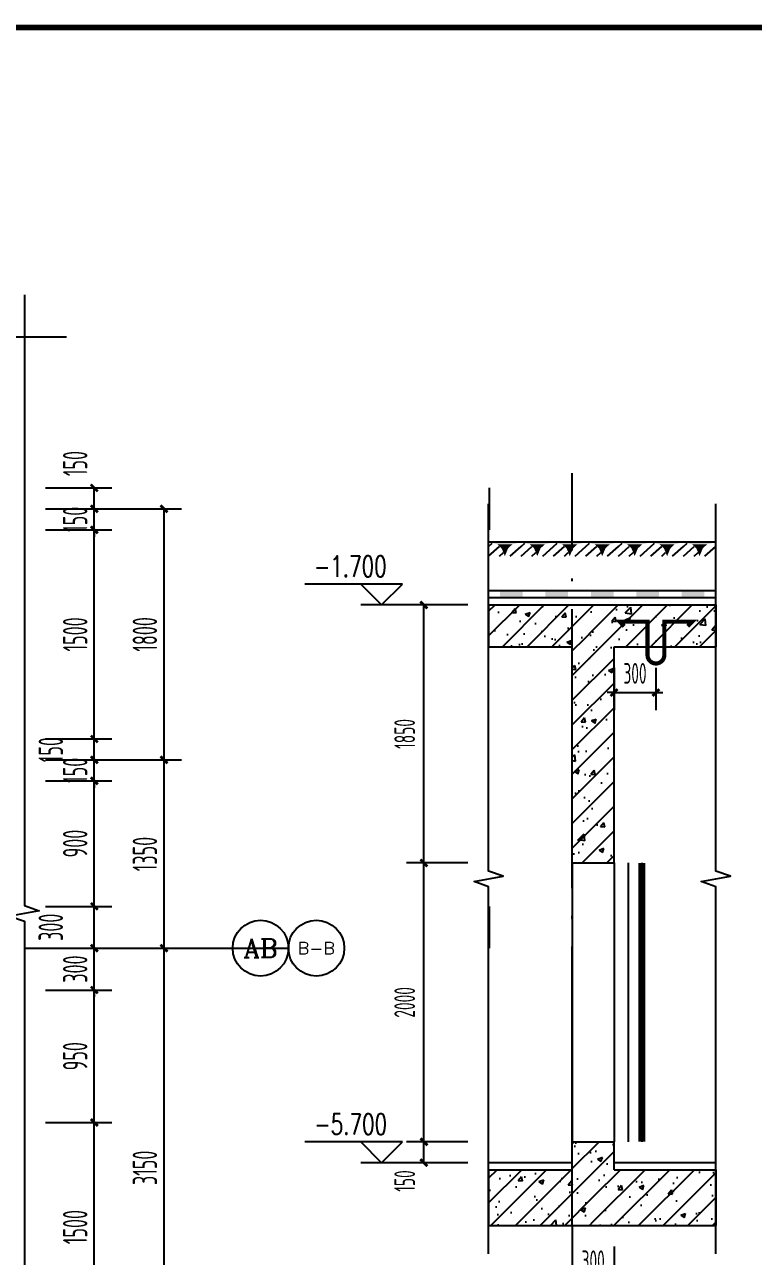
# Model space of a CAD drawing. Extents: x -473190 to 2138458, y -81875 to 2633646.
# Drawn here: x 1277794 to 1283022, y -31787 to -22955 of the extents above; entities that cross this region are included whole.
import ezdxf
from ezdxf.enums import TextEntityAlignment as Align

# ---------------------------------------------------------------- set-up
doc = ezdxf.new("R2010")
doc.units = 0
doc.header["$LTSCALE"] = 1000
doc.linetypes.add('DOTE', pattern=[2.42, 2, -0.2, 0.02, -0.2])
for name, color, linetype in [('A-面层', 151, 'Continuous'), ('A_PLAN_DETAIL_zx', 41, 'Continuous'), ('AXIS', 3, 'Continuous'), ('AXIS_TEXT', 7, 'Continuous'), ('DIM_SYMB', 3, 'Continuous'), ('DOTE', 1, 'DOTE'), ('ECA_TK', 7, 'Continuous'), ('PUB_DIM', 3, 'Continuous'), ('PUB_HATCH', 8, 'Continuous'), ('PUB_TEXT', 7, 'Continuous'), ('RF-M', 4, 'Continuous'), ('RF-QT', 30, 'Continuous'), ('SURFACE', 6, 'Continuous'), ('tk', 7, 'Continuous'), ('TWT_DIM', 3, 'Continuous')]:
    doc.layers.add(name, color=color, linetype=linetype)
doc.styles.add('_TCH_AXIS', font='COMPLEX', dxfattribs={"bigfont": 'GBCBIG'})
doc.styles.add('_TCH_DIM', font='SIMPLEX', dxfattribs={"bigfont": 'GBCBIG'})
doc.styles.add('_TCH_DIM_T3', font='tssdeng.shx', dxfattribs={"width": 0.564706, "bigfont": '@@@tssdchn.shx'})
doc.styles.add('COMPLEX', font='COMPLEX.shx', dxfattribs={"width": 0.65})
doc.dimstyles.new('_TCH_ARCH&&50', dxfattribs={"dimtxt": 175, "dimasz": 50, "dimexe": 125, "dimexo": 150, "dimgap": 50, "dimtad": 1, "dimdec": 0, "dimzin": 0, "dimdsep": 46, "dimtxsty": '_TCH_DIM_T3', "dimblk": 'ARCHTICK', "dimcen": 0.09, "dimclrt": 7, "dimazin": 2, "dimtfac": 1, "dimtdec": 0, "dimtix": 1, "dimtmove": 2, "dimatfit": 3, "dimfxl": 0, "dimtolj": 1, "dimtzin": 0, "dimarcsym": 0})
doc.dimstyles.new('_TWT_ARCH&&50', dxfattribs={"dimtxt": 148.75, "dimasz": 50, "dimexe": 125, "dimexo": 150, "dimgap": 63.125, "dimtad": 1, "dimdec": 0, "dimzin": 0, "dimdsep": 46, "dimtxsty": '_TCH_DIM_T3', "dimblk": 'ARCHTICK', "dimcen": 0.09, "dimclrt": 7, "dimazin": 2, "dimtfac": 1, "dimtdec": 0, "dimtix": 1, "dimtmove": 2, "dimatfit": 3, "dimfxl": 0, "dimtolj": 1, "dimtzin": 0, "dimarcsym": 0})
pattern_1 = [(45, (-477544.96, -71625.69), (-88.388348, 88.388348), []), (50, (-477544.96, -71625.7), (358.63009, -31.376067), [37.5, -412.5]), (355, (-477544.96, -71625.7), (-69.37567, 376.09607), [30, -330]), (100.4514, (-477515.08, -71628.3), (289.25469, 344.71977), [31.870095, -350.571056]), (46.1842, (-477544.96, -71525.7), (533.62052, -82.75951), [56.25, -618.75]), (96.6356, (-477500.5, -71532.6), (467.33135, 487.05894), [47.80514, -525.8565]), (351.1842, (-477544.96, -71525.7), (467.33097, 487.0593), [45, -495]), (21, (-477494.96, -71550.7), (298.453526, -201.309445), [37.5, -412.5]), (326, (-477494.96, -71550.7), (121.657666, 362.57502), [30, -330]), (71.4514, (-477470.1, -71567.47), (420.111314, 161.26525), [31.870095, -350.571056]), (37.5, (-477544.96, -71625.69), (6.079928, 166.446927), [0, -326, 0, -335, 0, -331.25]), (7.5, (-477544.96, -71625.69), (131.534769, 197.205856), [0, -191, 0, -318.5, 0, -126.25]), (327.5, (-477656.46, -71625.69), (266.911218, -11.277436), [0, -125, 0, -390, 0, -517.5]), (317.5, (-477706.46, -71625.7), (291.593085, 50.05249), [0, -162.5, 0, -259, 0, -367.5])]

# ---------------------------------------------------------------- blocks, each defined once
blk = doc.blocks.new('10B_A1E图框')
at = {"layer": 'ECA_TK', "const_width": 0.8}
blk.add_lwpolyline([(831, 10), (831, 584), (18, 584), (18, 10)], close=True, dxfattribs=at)
blk = doc.blocks.new('_ArchTick')
at = {"color": 0, "linetype": 'ByBlock', "const_width": 0.4}
blk.add_lwpolyline([(-0.5, -0.5), (0.5, 0.5)], dxfattribs=at)
blk = doc.blocks.new('*D3181')
at = {"layer": 'Defpoints', "color": 0, "transparency": 16777216}
for p in [(1281722.8, -31565.7), (1282022.8, -31565.7), (1282022.8, -31956.1)]:
    blk.add_point(p, dxfattribs=at)
at = {"layer": 'TWT_DIM', "color": 0, "lineweight": -2, "transparency": 16777216}
for p, q in [((1281722.8, -31715.7), (1281722.8, -32081.1)), ((1282022.8, -31715.7), (1282022.8, -32081.1)), ((1281722.8, -31956.1), (1281672.8, -31956.1)), ((1281722.8, -31956.1), (1282022.8, -31956.1)), ((1282022.8, -31956.1), (1282072.8, -31956.1))]:
    blk.add_line(p, q, dxfattribs=at)
at = {"layer": 'TWT_DIM', "color": 0, "lineweight": -2, "transparency": 16777216, "xscale": 50, "yscale": 50, "zscale": 50}
blk.add_blockref('_ArchTick', (1281722.8, -31956.1), dxfattribs=at)
at = {"layer": 'TWT_DIM', "color": 0, "lineweight": -2, "transparency": 16777216, "xscale": 50, "yscale": 50, "zscale": 50, "rotation": 180}
blk.add_blockref('_ArchTick', (1282022.8, -31956.1), dxfattribs=at)
at = {"layer": 'TWT_DIM', "color": 7, "transparency": 16777216, "insert": (1281872.8, -31818.6), "char_height": 148.75, "attachment_point": 5, "style": '_TCH_DIM_T3'}
blk.add_mtext('\\A1;300', dxfattribs=at)
blk = doc.blocks.new('*D3182')
at = {"layer": 'Defpoints', "color": 0, "transparency": 16777216}
for p in [(1280658.3, -30965.7), (1281122.8, -30965.7), (1281122.8, -31115.7)]:
    blk.add_point(p, dxfattribs=at)
at = {"layer": 'TWT_DIM', "color": 0, "lineweight": -2, "transparency": 16777216}
for p, q in [((1280972.8, -30965.7), (1280533.3, -30965.7)), ((1280658.3, -31115.7), (1280658.3, -30965.7)), ((1280972.8, -31115.7), (1280533.3, -31115.7))]:
    blk.add_line(p, q, dxfattribs=at)
at = {"layer": 'TWT_DIM', "color": 0, "lineweight": -2, "transparency": 16777216, "xscale": 50, "yscale": 50, "zscale": 50}
for p, rotation in [((1280658.3, -30965.7), 90), ((1280658.3, -31115.7), 270)]:
    blk.add_blockref('_ArchTick', p, dxfattribs=dict(at, rotation=rotation))
at = {"layer": 'TWT_DIM', "color": 7, "transparency": 16777216, "insert": (1280520.8, -31246.5), "char_height": 148.75, "attachment_point": 5, "rotation": 90, "style": '_TCH_DIM_T3'}
blk.add_mtext('\\A1;150', dxfattribs=at)
blk = doc.blocks.new('*D3183')
at = {"layer": 'Defpoints', "color": 0, "transparency": 16777216}
for p in [(1280658.3, -28965.7), (1281122.8, -28965.7), (1281122.8, -30965.7)]:
    blk.add_point(p, dxfattribs=at)
at = {"layer": 'TWT_DIM', "color": 0, "lineweight": -2, "transparency": 16777216}
for p, q in [((1280972.8, -28965.7), (1280533.3, -28965.7)), ((1280658.3, -30965.7), (1280658.3, -28965.7)), ((1280972.8, -30965.7), (1280533.3, -30965.7))]:
    blk.add_line(p, q, dxfattribs=at)
at = {"layer": 'TWT_DIM', "color": 0, "lineweight": -2, "transparency": 16777216, "xscale": 50, "yscale": 50, "zscale": 50}
for p, rotation in [((1280658.3, -28965.7), 90), ((1280658.3, -30965.7), 270)]:
    blk.add_blockref('_ArchTick', p, dxfattribs=dict(at, rotation=rotation))
at = {"layer": 'TWT_DIM', "color": 7, "transparency": 16777216, "insert": (1280520.8, -29965.7), "char_height": 148.75, "attachment_point": 5, "rotation": 90, "style": '_TCH_DIM_T3'}
blk.add_mtext('\\A1;2000', dxfattribs=at)
blk = doc.blocks.new('*D3184')
at = {"layer": 'Defpoints', "color": 0, "transparency": 16777216}
for p in [(1280658.3, -27115.7), (1281122.8, -27115.7), (1281122.8, -28965.7)]:
    blk.add_point(p, dxfattribs=at)
at = {"layer": 'TWT_DIM', "color": 0, "lineweight": -2, "transparency": 16777216}
for p, q in [((1280972.8, -27115.7), (1280533.3, -27115.7)), ((1280658.3, -28965.7), (1280658.3, -27115.7)), ((1280972.8, -28965.7), (1280533.3, -28965.7))]:
    blk.add_line(p, q, dxfattribs=at)
at = {"layer": 'TWT_DIM', "color": 0, "lineweight": -2, "transparency": 16777216, "xscale": 50, "yscale": 50, "zscale": 50}
for p, rotation in [((1280658.3, -27115.7), 90), ((1280658.3, -28965.7), 270)]:
    blk.add_blockref('_ArchTick', p, dxfattribs=dict(at, rotation=rotation))
at = {"layer": 'TWT_DIM', "color": 7, "transparency": 16777216, "insert": (1280520.8, -28040.7), "char_height": 148.75, "attachment_point": 5, "rotation": 90, "style": '_TCH_DIM_T3'}
blk.add_mtext('\\A1;1850', dxfattribs=at)
blk = doc.blocks.new('*D3185')
at = {"layer": 'Defpoints', "color": 0, "transparency": 16777216}
for p in [(1282022.8, -27415.7), (1282322.8, -27415.7), (1282322.8, -27744.2)]:
    blk.add_point(p, dxfattribs=at)
at = {"layer": 'TWT_DIM', "color": 0, "lineweight": -2, "transparency": 16777216}
for p, q in [((1282022.8, -27565.7), (1282022.8, -27869.2)), ((1282322.8, -27565.7), (1282322.8, -27869.2)), ((1282022.8, -27744.2), (1281972.8, -27744.2)), ((1282022.8, -27744.2), (1282322.8, -27744.2)), ((1282322.8, -27744.2), (1282372.8, -27744.2))]:
    blk.add_line(p, q, dxfattribs=at)
at = {"layer": 'TWT_DIM', "color": 0, "lineweight": -2, "transparency": 16777216, "xscale": 50, "yscale": 50, "zscale": 50}
blk.add_blockref('_ArchTick', (1282022.8, -27744.2), dxfattribs=at)
at = {"layer": 'TWT_DIM', "color": 0, "lineweight": -2, "transparency": 16777216, "xscale": 50, "yscale": 50, "zscale": 50, "rotation": 180}
blk.add_blockref('_ArchTick', (1282322.8, -27744.2), dxfattribs=at)
at = {"layer": 'TWT_DIM', "color": 7, "transparency": 16777216, "insert": (1282172.8, -27606.7), "char_height": 148.75, "attachment_point": 5, "style": '_TCH_DIM_T3'}
blk.add_mtext('\\A1;300', dxfattribs=at)
blk = doc.blocks.new('*D3188')
at = {"layer": 'Defpoints', "color": 0, "transparency": 16777216}
for p in [(1277794.2, -30827.1), (1278294.2, -30827.1), (1277794.2, -32327.1)]:
    blk.add_point(p, dxfattribs=at)
at = {"layer": 'PUB_DIM', "color": 0, "lineweight": -2, "transparency": 16777216}
for p, q in [((1277944.2, -30827.1), (1278419.2, -30827.1)), ((1278294.2, -32327.1), (1278294.2, -30827.1)), ((1277944.2, -32327.1), (1278419.2, -32327.1))]:
    blk.add_line(p, q, dxfattribs=at)
at = {"layer": 'PUB_DIM', "color": 0, "lineweight": -2, "transparency": 16777216, "xscale": 50, "yscale": 50, "zscale": 50}
for p, rotation in [((1278294.2, -30827.1), 90), ((1278294.2, -32327.1), 270)]:
    blk.add_blockref('_ArchTick', p, dxfattribs=dict(at, rotation=rotation))
at = {"layer": 'PUB_DIM', "color": 7, "transparency": 16777216, "insert": (1278156.7, -31577.1), "char_height": 175, "attachment_point": 5, "rotation": 90, "style": '_TCH_DIM_T3'}
blk.add_mtext('\\A1;1500', dxfattribs=at)
blk = doc.blocks.new('*D3189')
at = {"layer": 'Defpoints', "color": 0, "transparency": 16777216}
for p in [(1277794.2, -29877.1), (1278294.2, -29877.1), (1277794.2, -30827.1)]:
    blk.add_point(p, dxfattribs=at)
at = {"layer": 'PUB_DIM', "color": 0, "lineweight": -2, "transparency": 16777216}
for p, q in [((1277944.2, -29877.1), (1278419.2, -29877.1)), ((1278294.2, -30827.1), (1278294.2, -29877.1)), ((1277944.2, -30827.1), (1278419.2, -30827.1))]:
    blk.add_line(p, q, dxfattribs=at)
at = {"layer": 'PUB_DIM', "color": 0, "lineweight": -2, "transparency": 16777216, "xscale": 50, "yscale": 50, "zscale": 50}
for p, rotation in [((1278294.2, -29877.1), 90), ((1278294.2, -30827.1), 270)]:
    blk.add_blockref('_ArchTick', p, dxfattribs=dict(at, rotation=rotation))
at = {"layer": 'PUB_DIM', "color": 7, "transparency": 16777216, "insert": (1278156.7, -30352.1), "char_height": 175, "attachment_point": 5, "rotation": 90, "style": '_TCH_DIM_T3'}
blk.add_mtext('\\A1;950', dxfattribs=at)
blk = doc.blocks.new('*D3190')
at = {"layer": 'Defpoints', "color": 0, "transparency": 16777216}
for p in [(1277794.2, -29577.1), (1278294.2, -29577.1), (1277794.2, -29877.1)]:
    blk.add_point(p, dxfattribs=at)
at = {"layer": 'PUB_DIM', "color": 0, "lineweight": -2, "transparency": 16777216}
for p, q in [((1277944.2, -29577.1), (1278419.2, -29577.1)), ((1278294.2, -29577.1), (1278294.2, -29527.1)), ((1278294.2, -29877.1), (1278294.2, -29577.1)), ((1277944.2, -29877.1), (1278419.2, -29877.1)), ((1278294.2, -29877.1), (1278294.2, -29927.1))]:
    blk.add_line(p, q, dxfattribs=at)
at = {"layer": 'PUB_DIM', "color": 0, "lineweight": -2, "transparency": 16777216, "xscale": 50, "yscale": 50, "zscale": 50}
for p, rotation in [((1278294.2, -29577.1), 270), ((1278294.2, -29877.1), 90)]:
    blk.add_blockref('_ArchTick', p, dxfattribs=dict(at, rotation=rotation))
at = {"layer": 'PUB_DIM', "color": 7, "transparency": 16777216, "insert": (1278156.7, -29727.1), "char_height": 175, "attachment_point": 5, "rotation": 90, "style": '_TCH_DIM_T3'}
blk.add_mtext('\\A1;300', dxfattribs=at)
blk = doc.blocks.new('*D3191')
at = {"layer": 'Defpoints', "color": 0, "transparency": 16777216}
for p in [(1277794.2, -29277.1), (1278294.2, -29277.1), (1277794.2, -29577.1)]:
    blk.add_point(p, dxfattribs=at)
at = {"layer": 'PUB_DIM', "color": 0, "lineweight": -2, "transparency": 16777216}
for p, q in [((1277944.2, -29277.1), (1278419.2, -29277.1)), ((1278294.2, -29577.1), (1278294.2, -29277.1)), ((1277944.2, -29577.1), (1278419.2, -29577.1))]:
    blk.add_line(p, q, dxfattribs=at)
at = {"layer": 'PUB_DIM', "color": 0, "lineweight": -2, "transparency": 16777216, "xscale": 50, "yscale": 50, "zscale": 50}
for p, rotation in [((1278294.2, -29277.1), 90), ((1278294.2, -29577.1), 270)]:
    blk.add_blockref('_ArchTick', p, dxfattribs=dict(at, rotation=rotation))
at = {"layer": 'PUB_DIM', "color": 7, "transparency": 16777216, "insert": (1277981.7, -29427.1), "char_height": 175, "attachment_point": 5, "rotation": 90, "style": '_TCH_DIM_T3'}
blk.add_mtext('\\A1;300', dxfattribs=at)
blk = doc.blocks.new('*D3192')
at = {"layer": 'Defpoints', "color": 0, "transparency": 16777216}
for p in [(1277794.2, -28377.1), (1278294.2, -28377.1), (1277794.2, -29277.1)]:
    blk.add_point(p, dxfattribs=at)
at = {"layer": 'PUB_DIM', "color": 0, "lineweight": -2, "transparency": 16777216}
for p, q in [((1277944.2, -28377.1), (1278419.2, -28377.1)), ((1278294.2, -29277.1), (1278294.2, -28377.1)), ((1277944.2, -29277.1), (1278419.2, -29277.1))]:
    blk.add_line(p, q, dxfattribs=at)
at = {"layer": 'PUB_DIM', "color": 0, "lineweight": -2, "transparency": 16777216, "xscale": 50, "yscale": 50, "zscale": 50}
for p, rotation in [((1278294.2, -28377.1), 90), ((1278294.2, -29277.1), 270)]:
    blk.add_blockref('_ArchTick', p, dxfattribs=dict(at, rotation=rotation))
at = {"layer": 'PUB_DIM', "color": 7, "transparency": 16777216, "insert": (1278156.7, -28827.1), "char_height": 175, "attachment_point": 5, "rotation": 90, "style": '_TCH_DIM_T3'}
blk.add_mtext('\\A1;900', dxfattribs=at)
blk = doc.blocks.new('*D3193')
at = {"layer": 'Defpoints', "color": 0, "transparency": 16777216}
for p in [(1277794.2, -28227.1), (1278294.2, -28227.1), (1277794.2, -28377.1)]:
    blk.add_point(p, dxfattribs=at)
at = {"layer": 'PUB_DIM', "color": 0, "lineweight": -2, "transparency": 16777216}
for p, q in [((1277944.2, -28227.1), (1278419.2, -28227.1)), ((1278294.2, -28227.1), (1278294.2, -28177.1)), ((1278294.2, -28377.1), (1278294.2, -28227.1)), ((1277944.2, -28377.1), (1278419.2, -28377.1)), ((1278294.2, -28377.1), (1278294.2, -28427.1))]:
    blk.add_line(p, q, dxfattribs=at)
at = {"layer": 'PUB_DIM', "color": 0, "lineweight": -2, "transparency": 16777216, "xscale": 50, "yscale": 50, "zscale": 50}
for p, rotation in [((1278294.2, -28227.1), 270), ((1278294.2, -28377.1), 90)]:
    blk.add_blockref('_ArchTick', p, dxfattribs=dict(at, rotation=rotation))
at = {"layer": 'PUB_DIM', "color": 7, "transparency": 16777216, "insert": (1278156.7, -28302.1), "char_height": 175, "attachment_point": 5, "rotation": 90, "style": '_TCH_DIM_T3'}
blk.add_mtext('\\A1;150', dxfattribs=at)
blk = doc.blocks.new('*D3194')
at = {"layer": 'Defpoints', "color": 0, "transparency": 16777216}
for p in [(1277794.2, -28077.1), (1278294.2, -28077.1), (1277794.2, -28227.1)]:
    blk.add_point(p, dxfattribs=at)
at = {"layer": 'PUB_DIM', "color": 0, "lineweight": -2, "transparency": 16777216}
for p, q in [((1277944.2, -28077.1), (1278419.2, -28077.1)), ((1278294.2, -28227.1), (1278294.2, -28077.1)), ((1277944.2, -28227.1), (1278419.2, -28227.1))]:
    blk.add_line(p, q, dxfattribs=at)
at = {"layer": 'PUB_DIM', "color": 0, "lineweight": -2, "transparency": 16777216, "xscale": 50, "yscale": 50, "zscale": 50}
for p, rotation in [((1278294.2, -28077.1), 90), ((1278294.2, -28227.1), 270)]:
    blk.add_blockref('_ArchTick', p, dxfattribs=dict(at, rotation=rotation))
at = {"layer": 'PUB_DIM', "color": 7, "transparency": 16777216, "insert": (1277981.7, -28153.4), "char_height": 175, "attachment_point": 5, "rotation": 90, "style": '_TCH_DIM_T3'}
blk.add_mtext('\\A1;150', dxfattribs=at)
blk = doc.blocks.new('*D3195')
at = {"layer": 'Defpoints', "color": 0, "transparency": 16777216}
for p in [(1277794.2, -26577.1), (1278294.2, -26577.1), (1277794.2, -28077.1)]:
    blk.add_point(p, dxfattribs=at)
at = {"layer": 'PUB_DIM', "color": 0, "lineweight": -2, "transparency": 16777216}
for p, q in [((1277944.2, -26577.1), (1278419.2, -26577.1)), ((1278294.2, -28077.1), (1278294.2, -26577.1)), ((1277944.2, -28077.1), (1278419.2, -28077.1))]:
    blk.add_line(p, q, dxfattribs=at)
at = {"layer": 'PUB_DIM', "color": 0, "lineweight": -2, "transparency": 16777216, "xscale": 50, "yscale": 50, "zscale": 50}
for p, rotation in [((1278294.2, -26577.1), 90), ((1278294.2, -28077.1), 270)]:
    blk.add_blockref('_ArchTick', p, dxfattribs=dict(at, rotation=rotation))
at = {"layer": 'PUB_DIM', "color": 7, "transparency": 16777216, "insert": (1278156.7, -27327.1), "char_height": 175, "attachment_point": 5, "rotation": 90, "style": '_TCH_DIM_T3'}
blk.add_mtext('\\A1;1500', dxfattribs=at)
blk = doc.blocks.new('*D3196')
at = {"layer": 'Defpoints', "color": 0, "transparency": 16777216}
for p in [(1277794.2, -26427.1), (1278294.2, -26427.1), (1277794.2, -26577.1)]:
    blk.add_point(p, dxfattribs=at)
at = {"layer": 'PUB_DIM', "color": 0, "lineweight": -2, "transparency": 16777216}
for p, q in [((1278294.2, -26427.1), (1278294.2, -26377.1)), ((1277944.2, -26427.1), (1278419.2, -26427.1)), ((1278294.2, -26577.1), (1278294.2, -26427.1)), ((1277944.2, -26577.1), (1278419.2, -26577.1)), ((1278294.2, -26577.1), (1278294.2, -26627.1))]:
    blk.add_line(p, q, dxfattribs=at)
at = {"layer": 'PUB_DIM', "color": 0, "lineweight": -2, "transparency": 16777216, "xscale": 50, "yscale": 50, "zscale": 50}
for p, rotation in [((1278294.2, -26427.1), 270), ((1278294.2, -26577.1), 90)]:
    blk.add_blockref('_ArchTick', p, dxfattribs=dict(at, rotation=rotation))
at = {"layer": 'PUB_DIM', "color": 7, "transparency": 16777216, "insert": (1278156.7, -26502.1), "char_height": 175, "attachment_point": 5, "rotation": 90, "style": '_TCH_DIM_T3'}
blk.add_mtext('\\A1;150', dxfattribs=at)
blk = doc.blocks.new('*D3197')
at = {"layer": 'Defpoints', "color": 0, "transparency": 16777216}
for p in [(1277794.2, -26277.1), (1278294.2, -26277.1), (1277794.2, -26427.1)]:
    blk.add_point(p, dxfattribs=at)
at = {"layer": 'PUB_DIM', "color": 0, "lineweight": -2, "transparency": 16777216}
for p, q in [((1277944.2, -26277.1), (1278419.2, -26277.1)), ((1278294.2, -26427.1), (1278294.2, -26277.1)), ((1277944.2, -26427.1), (1278419.2, -26427.1))]:
    blk.add_line(p, q, dxfattribs=at)
at = {"layer": 'PUB_DIM', "color": 0, "lineweight": -2, "transparency": 16777216, "xscale": 50, "yscale": 50, "zscale": 50}
for p, rotation in [((1278294.2, -26277.1), 90), ((1278294.2, -26427.1), 270)]:
    blk.add_blockref('_ArchTick', p, dxfattribs=dict(at, rotation=rotation))
at = {"layer": 'PUB_DIM', "color": 7, "transparency": 16777216, "insert": (1278156.7, -26102.1), "char_height": 175, "attachment_point": 5, "rotation": 90, "style": '_TCH_DIM_T3'}
blk.add_mtext('\\A1;150', dxfattribs=at)
blk = doc.blocks.new('*D3232')
at = {"layer": 'Defpoints', "color": 0, "transparency": 16777216}
for p in [(1277794.2, -29577.1), (1278794.2, -29577.1), (1277794.2, -32727.1)]:
    blk.add_point(p, dxfattribs=at)
at = {"layer": 'PUB_DIM', "color": 0, "lineweight": -2, "transparency": 16777216}
for p, q in [((1277944.2, -29577.1), (1278919.2, -29577.1)), ((1278794.2, -32727.1), (1278794.2, -29577.1)), ((1277944.2, -32727.1), (1278919.2, -32727.1))]:
    blk.add_line(p, q, dxfattribs=at)
at = {"layer": 'PUB_DIM', "color": 0, "lineweight": -2, "transparency": 16777216, "xscale": 50, "yscale": 50, "zscale": 50}
for p, rotation in [((1278794.2, -29577.1), 90), ((1278794.2, -32727.1), 270)]:
    blk.add_blockref('_ArchTick', p, dxfattribs=dict(at, rotation=rotation))
at = {"layer": 'PUB_DIM', "color": 7, "transparency": 16777216, "insert": (1278656.7, -31152.1), "char_height": 175, "attachment_point": 5, "rotation": 90, "style": '_TCH_DIM_T3'}
blk.add_mtext('\\A1;3150', dxfattribs=at)
blk = doc.blocks.new('*D3233')
at = {"layer": 'Defpoints', "color": 0, "transparency": 16777216}
for p in [(1277794.2, -28227.1), (1278794.2, -28227.1), (1277794.2, -29577.1)]:
    blk.add_point(p, dxfattribs=at)
at = {"layer": 'PUB_DIM', "color": 0, "lineweight": -2, "transparency": 16777216}
for p, q in [((1277944.2, -28227.1), (1278919.2, -28227.1)), ((1278794.2, -29577.1), (1278794.2, -28227.1)), ((1277944.2, -29577.1), (1278919.2, -29577.1))]:
    blk.add_line(p, q, dxfattribs=at)
at = {"layer": 'PUB_DIM', "color": 0, "lineweight": -2, "transparency": 16777216, "xscale": 50, "yscale": 50, "zscale": 50}
for p, rotation in [((1278794.2, -28227.1), 90), ((1278794.2, -29577.1), 270)]:
    blk.add_blockref('_ArchTick', p, dxfattribs=dict(at, rotation=rotation))
at = {"layer": 'PUB_DIM', "color": 7, "transparency": 16777216, "insert": (1278656.7, -28902.1), "char_height": 175, "attachment_point": 5, "rotation": 90, "style": '_TCH_DIM_T3'}
blk.add_mtext('\\A1;1350', dxfattribs=at)
blk = doc.blocks.new('*D3234')
at = {"layer": 'Defpoints', "color": 0, "transparency": 16777216}
for p in [(1277794.2, -26427.1), (1278794.2, -26427.1), (1277794.2, -28227.1)]:
    blk.add_point(p, dxfattribs=at)
at = {"layer": 'PUB_DIM', "color": 0, "lineweight": -2, "transparency": 16777216}
for p, q in [((1277944.2, -26427.1), (1278919.2, -26427.1)), ((1278794.2, -28227.1), (1278794.2, -26427.1)), ((1277944.2, -28227.1), (1278919.2, -28227.1))]:
    blk.add_line(p, q, dxfattribs=at)
at = {"layer": 'PUB_DIM', "color": 0, "lineweight": -2, "transparency": 16777216, "xscale": 50, "yscale": 50, "zscale": 50}
for p, rotation in [((1278794.2, -26427.1), 90), ((1278794.2, -28227.1), 270)]:
    blk.add_blockref('_ArchTick', p, dxfattribs=dict(at, rotation=rotation))
at = {"layer": 'PUB_DIM', "color": 7, "transparency": 16777216, "insert": (1278656.7, -27327.1), "char_height": 175, "attachment_point": 5, "rotation": 90, "style": '_TCH_DIM_T3'}
blk.add_mtext('\\A1;1800', dxfattribs=at)
blk = doc.blocks.new('_AXISO')
blk.add_circle((0, 0), 0.5)
at = {"layer": 'AXIS_TEXT', "style": 'COMPLEX', "width": 1.041667}
blk.add_attdef('A', text='', height=0.56, dxfattribs=at).set_placement((-0.25, -0.28), (0.25, -0.28), align=Align.FIT)
blk = doc.blocks.new('$LinePat$自然土壤')
at = {"color": 0}
for p, q in [((0, -90), (71, -19)), ((0, -300), (211, -89)), ((210, -300), (286, -224)), ((420, -300), (630, -90))]:
    blk.add_line(p, q, dxfattribs=at)
for points in [[(0, 0), (630, 0), (168, -45), (462, -45)], [(168, -45), (462, -45), (252, -132), (378, -132)], [(252, -132), (378, -132), (315, -300)]]:
    blk.add_solid(points, dxfattribs=at)
blk = doc.blocks.new('$LinePat$防水层2')
at = {"color": 0}
blk.add_line((0, 0), (600, 0), dxfattribs=at)
blk.add_solid([(150, 0), (450, 0), (150, -100), (450, -100)], dxfattribs=at)

msp = doc.modelspace()

# ---------------------------------------------------------------- hatches: boundary and pattern name
at = {"layer": 'PUB_HATCH'}
h = msp.add_hatch(dxfattribs=at)
h.set_pattern_fill('钢筋混凝土', color=256, scale=50, style=0)
h.set_pattern_definition(pattern_1)
h.paths.add_polyline_path([(1281122.8, -27415.7), (1281722.8, -27415.7), (1281872.8, -27315.7), (1281872.8, -27115.7), (1281122.8, -27115.7)])
h = msp.add_hatch(dxfattribs=at)
h.set_pattern_fill('钢筋混凝土', color=256, scale=50, style=0)
h.set_pattern_definition(pattern_1)
h.paths.add_polyline_path([(1281872.8, -27315.7), (1282022.8, -27415.7), (1282752.4, -27415.7), (1282752.4, -27115.7), (1281872.8, -27115.7)])
h = msp.add_hatch(dxfattribs=at)
h.set_pattern_fill('钢筋混凝土', color=256, scale=50, style=0)
h.set_pattern_definition(pattern_1)
h.paths.add_polyline_path([(1282022.8, -28965.7), (1282022.8, -27415.7), (1281872.8, -27315.7), (1281722.8, -27415.7), (1281722.8, -28965.7)])
h = msp.add_hatch(dxfattribs=at)
h.set_pattern_fill('钢筋混凝土', color=256, scale=50, style=0)
h.set_pattern_definition(pattern_1)
h.paths.add_polyline_path([(1281872.8, -31299.1), (1282022.8, -31165.7), (1282022.8, -30965.7), (1281722.8, -30965.7), (1281722.8, -31165.7)])
h = msp.add_hatch(dxfattribs=at)
h.set_pattern_fill('钢筋混凝土', color=256, scale=50, style=0)
h.set_pattern_definition(pattern_1)
h.paths.add_polyline_path([(1281122.8, -31565.7), (1281872.8, -31565.7), (1281872.8, -31299.1), (1281722.8, -31165.7), (1281122.8, -31165.7)])
h = msp.add_hatch(dxfattribs=at)
h.set_pattern_fill('钢筋混凝土', color=256, scale=50, style=0)
h.set_pattern_definition(pattern_1)
h.paths.add_polyline_path([(1281872.8, -31299.1), (1281872.8, -31565.7), (1282752.4, -31565.7), (1282752.4, -31165.7), (1282022.8, -31165.7)])

# ---------------------------------------------------------------- linework, layer by layer
at = {"layer": 'A-面层'}
for points in [[(1281722.8, -31115.7), (1281122.8, -31115.7)], [(1282752.4, -31115.7), (1282022.8, -31115.7)]]:
    msp.add_lwpolyline(points, dxfattribs=at)
at = {"layer": 'A_PLAN_DETAIL_zx', "const_width": 30}
msp.add_lwpolyline([(1282550.7, -27269), (1282582.8, -27235.7), (1282382.8, -27235.7), (1282382.8, -27475.7, -1), (1282262.8, -27475.7), (1282262.8, -27235.7), (1282062.8, -27235.7), (1282095, -27269)], format="xyb", dxfattribs=at)
at = {"layer": 'AXIS'}
for p, q in [((1277794.2, -29577.1), (1279286.9, -29577.1)), ((1277794.2, -29577.1), (1279686.9, -29577.1)), ((1281722.8, -31565.7), (1281722.8, -32297.1))]:
    msp.add_line(p, q, dxfattribs=at)
at = {"layer": 'DIM_SYMB'}
for points in [[(1277794.2, -24892.9), (1277794.2, -29271.1), (1277899.2, -29309.4), (1277689.2, -29346.4), (1277794.2, -29383.6), (1277794.2, -33761.9)], [(1266839.5, -25192.9), (1272410.6, -25192.9), (1272448.8, -25087.9), (1272485.8, -25297.9), (1272523.1, -25192.9), (1278094.2, -25192.9)], [(1281122.8, -31769.9), (1281122.8, -29136.5), (1281017.8, -29098.3), (1281227.8, -29061.2), (1281122.8, -29024), (1281122.8, -26390.5)], [(1282752.4, -31769.9), (1282752.4, -29136.5), (1282647.4, -29098.3), (1282857.4, -29061.2), (1282752.4, -29024), (1282752.4, -26390.5)]]:
    msp.add_lwpolyline(points, dxfattribs=at)
at = {"layer": 'DOTE'}
msp.add_line((1281722.8, -31565.7), (1281722.8, -26170.8), dxfattribs=at)
at = {"layer": 'PUB_DIM'}
for p, q in [((1280504.9, -26965.7), (1279804.9, -26965.7)), ((1280354.9, -27115.7), (1280204.9, -26965.7)), ((1280354.9, -27115.7), (1280504.9, -26965.7)), ((1280704.9, -27115.7), (1280204.9, -27115.7)), ((1280504.9, -30965.7), (1279804.9, -30965.7)), ((1280354.9, -31115.7), (1280204.9, -30965.7)), ((1280354.9, -31115.7), (1280504.9, -30965.7)), ((1280704.9, -31115.7), (1280204.9, -31115.7))]:
    msp.add_line(p, q, dxfattribs=at)
at = {"layer": 'RF-M'}
for p, q in [((1281722.8, -28965.7), (1281722.8, -30965.7)), ((1282022.8, -28965.7), (1282022.8, -30965.7)), ((1282122.8, -28965.7), (1282122.8, -30965.7)), ((1282222.8, -28965.7), (1282222.8, -30965.7))]:
    msp.add_line(p, q, dxfattribs=at)
at = {"layer": 'RF-M', "const_width": 50}
msp.add_lwpolyline([(1282222.8, -28965.7), (1282222.8, -30965.7)], dxfattribs=at)
at = {"layer": 'RF-QT'}
for p, q in [((1281128.3, -26577.1), (1281128.3, -26277.1)), ((1281122.8, -27115.7), (1281872.8, -27115.7)), ((1281122.8, -27115.7), (1281122.8, -27415.7)), ((1281872.8, -27115.7), (1282752.4, -27115.7)), ((1282752.4, -27115.7), (1282752.4, -27415.7)), ((1281122.8, -27415.7), (1281722.8, -27415.7)), ((1281722.8, -28965.7), (1281722.8, -27415.7)), ((1282022.8, -27415.7), (1282752.4, -27415.7)), ((1282022.8, -28965.7), (1282022.8, -27415.7)), ((1281722.8, -28965.7), (1282022.8, -28965.7)), ((1281128.3, -29577.1), (1281128.3, -29277.1)), ((1281722.8, -31165.7), (1281722.8, -30965.7)), ((1281722.8, -30965.7), (1282022.8, -30965.7)), ((1282022.8, -31165.7), (1282022.8, -30965.7)), ((1281122.8, -31165.7), (1281722.8, -31165.7)), ((1281122.8, -31165.7), (1281122.8, -31565.7)), ((1282022.8, -31165.7), (1282752.4, -31165.7)), ((1282752.4, -31165.7), (1282752.4, -31565.7)), ((1281122.8, -31565.7), (1281872.8, -31565.7)), ((1281872.8, -31565.7), (1282752.4, -31565.7))]:
    msp.add_line(p, q, dxfattribs=at)
at = {"layer": 'SURFACE'}
msp.add_line((1282752.4, -26665.7), (1281122.8, -26665.7), dxfattribs=at)
for points in [[(1282752.4, -27015.7), (1281122.8, -27015.7)], [(1282752.4, -27065.7), (1281122.8, -27065.7)]]:
    msp.add_lwpolyline(points, dxfattribs=at)

# ---------------------------------------------------------------- block references
at = {"layer": 'AXIS'}
ref = msp.add_blockref('_AXISO', (1279486.9, -29577.1), dxfattribs=dict(at, xscale=400, yscale=400, zscale=400))
ref.add_attrib('A', 'AB', dxfattribs={"layer": 'AXIS_TEXT', "height": 135.43, "style": '_TCH_AXIS'}).set_placement((1279364.4, -29644.8), (1279609.5, -29644.8), align=Align.FIT)
ref = msp.add_blockref('_AXISO', (1279886.9, -29577.1), dxfattribs=dict(at, xscale=400, yscale=400, zscale=400))
ref.add_attrib('A', 'B-B', dxfattribs={"layer": 'AXIS_TEXT', "height": 86.08, "style": '_TCH_AXIS'}).set_placement((1279753.7, -29620.1), (1280020.1, -29620.1), align=Align.FIT)
at = {"layer": 'SURFACE', "color": 8, "xscale": 0.3695249676388078, "yscale": 0.3333333333333333, "zscale": 0.3333333333333333, "rotation": 8.186163115859577e-12}
for p in [(1281122.8, -26666), (1281355.6, -26666), (1281588.4, -26666), (1281821.2, -26666), (1282054, -26666), (1282286.8, -26666), (1282519.6, -26666)]:
    msp.add_blockref('$LinePat$自然土壤', p, dxfattribs=at)
at = {"layer": 'SURFACE', "xscale": -0.5432017023582012, "yscale": 0.5, "zscale": 0.5}
for p in [(1281448.8, -27015.7), (1281774.7, -27015.7), (1282100.6, -27015.7), (1282426.5, -27015.7), (1282752.4, -27015.7)]:
    msp.add_blockref('$LinePat$防水层2', p, dxfattribs=at)
at = {"layer": 'tk', "xscale": 50, "yscale": 50, "zscale": 50}
msp.add_blockref('10B_A1E图框', (1264213.1, -52174.7), dxfattribs=at)

# ---------------------------------------------------------------- texts
at = {"layer": 'PUB_TEXT', "style": '_TCH_DIM', "width": 0.705882}
for s, p in [('-1.700', (1279869.4, -26913.2)), ('-5.700', (1279872.4, -30913.2))]:
    msp.add_text(s, height=148.75, dxfattribs=at).set_placement(p)

# ---------------------------------------------------------------- dimensions: what is measured, and where the dimension line sits
at = {"layer": 'PUB_DIM'}
for base, p1, p2, picture, middle in [((1278294.2, -26277.1), (1277794.2, -26427.1), (1277794.2, -26277.1), '*D3197', (1278156.7, -26102.1)), ((1278294.2, -28077.1), (1277794.2, -28227.1), (1277794.2, -28077.1), '*D3194', (1277981.7, -28153.4)), ((1278294.2, -29277.1), (1277794.2, -29577.1), (1277794.2, -29277.1), '*D3191', (1277981.7, -29427.1))]:
    dim = msp.add_linear_dim(base=base, p1=p1, p2=p2, angle=90, dimstyle='_TCH_ARCH&&50', dxfattribs=at)
    dim.commit()
    dim.dimension.update_dxf_attribs({"geometry": picture, "text_midpoint": middle, "dimtype": 129})
for p1, p2, distance, picture, middle in [((1277794.2, -26577.1), (1277794.2, -26427.1), -500, '*D3196', (1278156.7, -26502.1)), ((1277794.2, -28227.1), (1277794.2, -26427.1), -1000, '*D3234', (1278656.7, -27327.1)), ((1277794.2, -28077.1), (1277794.2, -26577.1), -500, '*D3195', (1278156.7, -27327.1)), ((1277794.2, -28377.1), (1277794.2, -28227.1), -500, '*D3193', (1278156.7, -28302.1)), ((1277794.2, -29577.1), (1277794.2, -28227.1), -1000, '*D3233', (1278656.7, -28902.1)), ((1277794.2, -29277.1), (1277794.2, -28377.1), -500, '*D3192', (1278156.7, -28827.1)), ((1277794.2, -29877.1), (1277794.2, -29577.1), -500, '*D3190', (1278156.7, -29727.1)), ((1277794.2, -32727.1), (1277794.2, -29577.1), -1000, '*D3232', (1278656.7, -31152.1)), ((1277794.2, -30827.1), (1277794.2, -29877.1), -500, '*D3189', (1278156.7, -30352.1)), ((1277794.2, -32327.1), (1277794.2, -30827.1), -500, '*D3188', (1278156.7, -31577.1))]:
    dim = msp.add_aligned_dim(p1=p1, p2=p2, distance=distance, dimstyle='_TCH_ARCH&&50', dxfattribs=at)
    dim.commit()
    dim.dimension.update_dxf_attribs({"geometry": picture, "text_midpoint": middle})
at = {"layer": 'TWT_DIM'}
for p1, p2, distance, picture, middle in [((1281122.8, -28965.7), (1281122.8, -27115.7), 464.6, '*D3184', (1280520.8, -28040.7)), ((1282022.8, -27415.7), (1282322.8, -27415.7), -328.5, '*D3185', (1282172.8, -27606.7)), ((1281122.8, -30965.7), (1281122.8, -28965.7), 464.6, '*D3183', (1280520.8, -29965.7)), ((1281722.8, -31565.7), (1282022.8, -31565.7), -390.3, '*D3181', (1281872.8, -31818.6))]:
    dim = msp.add_aligned_dim(p1=p1, p2=p2, distance=distance, dimstyle='_TWT_ARCH&&50', dxfattribs=at)
    dim.commit()
    dim.dimension.update_dxf_attribs({"geometry": picture, "text_midpoint": middle})
dim = msp.add_linear_dim(base=(1280658.3, -30965.7), p1=(1281122.8, -31115.7), p2=(1281122.8, -30965.7), angle=90, dimstyle='_TWT_ARCH&&50', dxfattribs=at)
dim.commit()
dim.dimension.update_dxf_attribs({"geometry": '*D3182', "text_midpoint": (1280520.8, -31246.5), "dimtype": 129})

doc.saveas('drawing.dxf')
